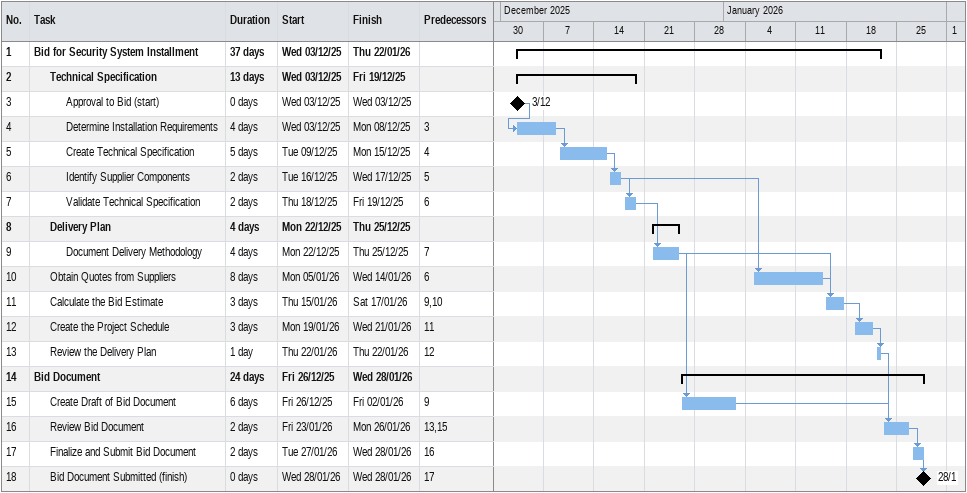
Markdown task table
| ID | Level | Task | Duration | Start | Finish | Predecessors |
|---|---|---|---|---|---|---|
| 1 | 1 | **Bid for Security System Installment** | 37d | 2025-12-03 | 2026-01-22 |  |
| 2 | 2 | **Technical Specification** | 13d | 2025-12-03 | 2025-12-19 |  |
| 3 | 3 | Approval to Bid (start) | 0d | 2025-12-03 | 2025-12-03 |  |
| 4 | 3 | Determine Installation Requirements | 4d | 2025-12-03 | 2025-12-08 | 3 |
| 5 | 3 | Create Technical Specification | 5d | 2025-12-09 | 2025-12-15 | 4 |
| 6 | 3 | Identify Supplier Components | 2d | 2025-12-16 | 2025-12-17 | 5 |
| 7 | 3 | Validate Technical Specification | 2d | 2025-12-18 | 2025-12-19 | 6 |
| 8 | 2 | **Delivery Plan** | 4d | 2025-12-22 | 2025-12-25 |  |
| 9 | 3 | Document Delivery Methodology | 4d | 2025-12-22 | 2025-12-25 | 7 |
| 10 | 2 | Obtain Quotes from Suppliers | 8d | 2026-01-05 | 2026-01-14 | 6 |
| 11 | 2 | Calculate the Bid Estimate | 3d | 2026-01-15 | 2026-01-17 | 9, 10 |
| 12 | 2 | Create the Project Schedule | 3d | 2026-01-19 | 2026-01-21 | 11 |
| 13 | 2 | Review the Delivery Plan | 1d | 2026-01-22 | 2026-01-22 | 12 |
| 14 | 1 | **Bid Document** | 24d | 2025-12-26 | 2026-01-28 |  |
| 15 | 2 | Create Draft of Bid Document | 6d | 2025-12-26 | 2026-01-02 | 9 |
| 16 | 2 | Review Bid Document | 2d | 2026-01-23 | 2026-01-26 | 13, 15 |
| 17 | 2 | Finalize and Submit Bid Document | 2d | 2026-01-27 | 2026-01-28 | 16 |
| 18 | 2 | Bid Document Submitted (finish) | 0d | 2026-01-28 | 2026-01-28 | 17 |
